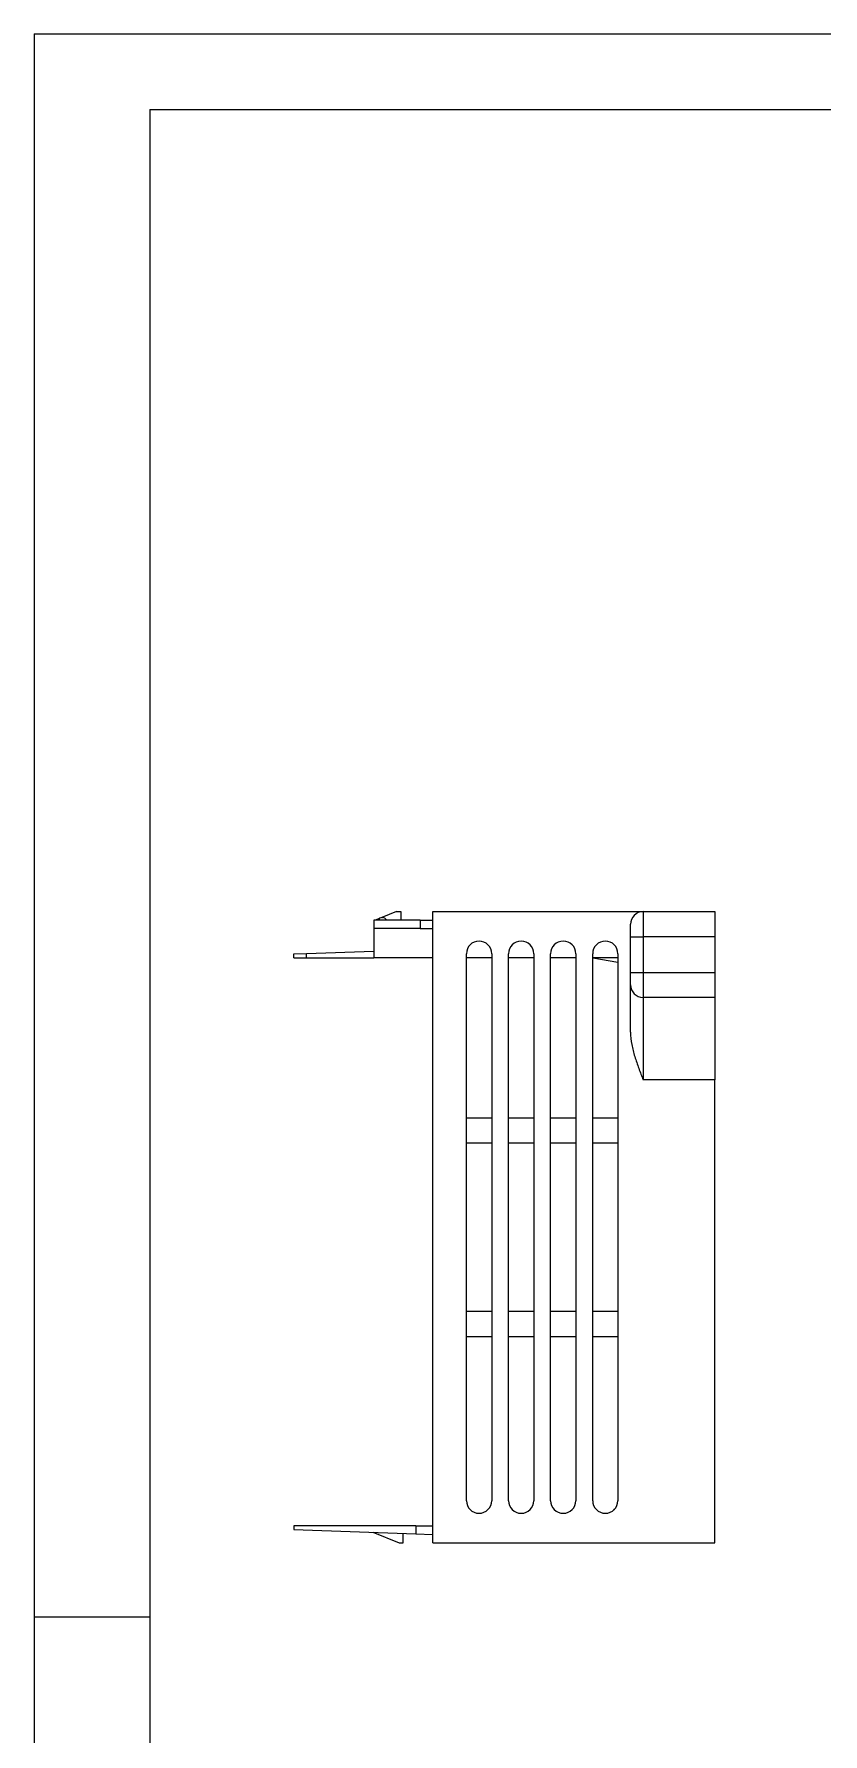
# Model space of a CAD drawing. Header units: inches. Extents: x 3261 to 5228, y 1126 to 1502.
# Drawn here: x 3865.5 to 3959.3, y 1299.9 to 1501.9 of the extents above; entities that cross this region are included whole.
import ezdxf

# ---------------------------------------------------------------- set-up
doc = ezdxf.new("R2010")
doc.units = ezdxf.units.IN
doc.header["$LTSCALE"] = 15

msp = doc.modelspace()

# ---------------------------------------------------------------- linework, layer by layer
for p, q in [((3865.535, 1501.891), (4397.637, 1501.891)), ((3865.535, 1501.891), (3865.535, 1125.657)), ((3879.303, 1492.933), (4388.679, 1492.933)), ((3879.303, 1492.933), (3879.303, 1134.615)), ((3879.303, 1313.774), (3865.535, 1313.774))]:
    msp.add_line(p, q)
at = {"color": 7, "linetype": 'Continuous', "lineweight": 15}
for p, q in [((3905.918, 1396.595), (3905.918, 1395.595)), ((3911.418, 1396.595), (3905.918, 1396.595)), ((3906.538, 1396.763), (3906.118, 1396.595)), ((3908.618, 1397.595), (3906.868, 1396.895)), ((3906.876, 1396.895), (3906.96, 1396.895)), ((3908.618, 1397.595), (3909.118, 1397.595)), ((3909.118, 1397.595), (3909.118, 1396.595)), ((3911.418, 1396.595), (3911.418, 1395.595)), ((3911.418, 1396.595), (3912.918, 1396.595)), ((3912.918, 1322.595), (3912.918, 1397.595)), ((3912.918, 1397.595), (3937.918, 1397.595)), ((3936.418, 1394.595), (3936.418, 1396.095)), ((3937.918, 1397.595), (3937.918, 1394.595)), ((3937.918, 1397.595), (3946.418, 1397.595)), ((3946.418, 1397.595), (3946.418, 1394.595)), ((3911.418, 1395.595), (3905.918, 1395.595)), ((3905.918, 1395.595), (3905.918, 1392.095)), ((3911.418, 1395.595), (3912.918, 1395.595)), ((3936.418, 1394.595), (3937.918, 1394.595)), ((3936.418, 1390.352), (3936.418, 1394.595)), ((3946.418, 1394.595), (3937.918, 1394.595)), ((3937.918, 1394.595), (3937.918, 1390.352)), ((3946.418, 1394.595), (3946.418, 1390.352)), ((3896.418, 1392.569), (3897.918, 1392.621)), ((3896.418, 1392.095), (3896.418, 1392.569)), ((3896.418, 1392.095), (3897.918, 1392.095)), ((3897.918, 1392.621), (3905.918, 1392.901)), ((3897.918, 1392.095), (3897.918, 1392.621)), ((3897.918, 1392.095), (3905.918, 1392.095)), ((3912.918, 1392.095), (3905.918, 1392.095)), ((3916.918, 1327.595), (3916.918, 1392.595)), ((3919.918, 1392.095), (3916.918, 1392.095)), ((3919.918, 1392.595), (3919.918, 1327.595)), ((3921.918, 1327.595), (3921.918, 1392.595)), ((3924.918, 1392.095), (3921.918, 1392.095)), ((3924.918, 1392.595), (3924.918, 1327.595)), ((3926.918, 1327.595), (3926.918, 1392.595)), ((3929.918, 1392.095), (3926.918, 1392.095)), ((3929.918, 1392.595), (3929.918, 1327.595)), ((3931.918, 1327.595), (3931.918, 1392.595)), ((3934.918, 1392.095), (3931.918, 1392.095)), ((3931.918, 1392.095), (3934.918, 1391.595)), ((3934.918, 1392.595), (3934.918, 1327.595)), ((3936.418, 1388.88), (3936.418, 1390.352)), ((3936.418, 1390.352), (3937.918, 1390.352)), ((3937.918, 1390.352), (3946.418, 1390.352)), ((3937.918, 1390.352), (3937.918, 1387.408)), ((3946.418, 1390.352), (3946.418, 1387.408)), ((3936.418, 1383.274), (3936.418, 1388.88)), ((3946.418, 1387.408), (3937.918, 1387.408)), ((3937.918, 1387.408), (3937.918, 1377.595)), ((3946.418, 1387.408), (3946.418, 1377.595)), ((3946.418, 1377.595), (3937.918, 1377.595)), ((3946.418, 1322.595), (3946.418, 1377.595)), ((3916.918, 1373.095), (3919.918, 1373.095)), ((3921.918, 1373.095), (3924.918, 1373.095)), ((3926.918, 1373.095), (3929.918, 1373.095)), ((3931.918, 1373.095), (3934.918, 1373.095)), ((3919.918, 1370.095), (3916.918, 1370.095)), ((3924.918, 1370.095), (3921.918, 1370.095)), ((3929.918, 1370.095), (3926.918, 1370.095)), ((3934.918, 1370.095), (3931.918, 1370.095)), ((3919.918, 1350.095), (3916.918, 1350.095)), ((3924.918, 1350.095), (3921.918, 1350.095)), ((3929.918, 1350.095), (3926.918, 1350.095)), ((3934.918, 1350.095), (3931.918, 1350.095)), ((3916.918, 1347.095), (3919.918, 1347.095)), ((3921.918, 1347.095), (3924.918, 1347.095)), ((3926.918, 1347.095), (3929.918, 1347.095)), ((3931.918, 1347.095), (3934.918, 1347.095)), ((3934.418, 1326.595), (3934.418, 1326.477)), ((3934.418, 1326.595), (3934.536, 1326.595)), ((3896.418, 1324.595), (3896.418, 1324.171)), ((3910.918, 1324.595), (3896.418, 1324.595)), ((3896.418, 1324.171), (3910.918, 1323.665)), ((3905.796, 1323.844), (3908.918, 1322.595)), ((3909.418, 1322.595), (3909.418, 1323.717)), ((3910.918, 1324.595), (3910.918, 1323.665)), ((3910.918, 1324.595), (3912.918, 1324.595)), ((3910.918, 1323.665), (3912.918, 1323.595)), ((3908.918, 1322.595), (3909.418, 1322.595)), ((3912.918, 1322.595), (3946.418, 1322.595))]:
    msp.add_line(p, q, dxfattribs=at)
for centre, radius, start, end in [((3906.876, 1396.395), 0.5, 90, 156.42182), ((3906.96, 1396.395), 0.5, 23.57818, 90), ((3937.918, 1396.095), 1.5, 90, 180), ((3918.418, 1392.595), 1.5, 90, 180), ((3918.418, 1392.595), 1.5, 0, 90), ((3923.418, 1392.595), 1.5, 90, 180), ((3923.418, 1392.595), 1.5, 0, 90), ((3928.418, 1392.595), 1.5, 90, 180), ((3928.418, 1392.595), 1.5, 0, 90), ((3933.418, 1392.595), 1.5, 90, 180), ((3933.418, 1392.595), 1.5, 0, 90), ((3937.904, 1388.894), 1.486, 180.5449, 270.53456), ((3918.418, 1327.595), 1.5, 180, 270), ((3918.418, 1327.595), 1.5, 270, 0), ((3923.418, 1327.595), 1.5, 180, 270), ((3923.418, 1327.595), 1.5, 270, 0), ((3928.418, 1327.595), 1.5, 180, 270), ((3928.418, 1327.595), 1.5, 270, 0), ((3933.418, 1327.595), 1.5, 180, 270), ((3933.418, 1327.595), 1.5, 270, 0)]:
    msp.add_arc(centre, radius, start, end, dxfattribs=at)
msp.add_open_spline([(3936.418, 1383.274), (3936.418, 1382.777), (3936.476, 1382.29), (3936.655, 1381.326), (3936.778, 1380.849), (3937.063, 1379.904), (3937.223, 1379.439), (3937.477, 1378.745), (3937.564, 1378.515), (3937.74, 1378.054), (3937.83, 1377.823), (3937.918, 1377.595)], degree=3, knots=[0, 0, 0, 0, 0.25, 0.25, 0.5, 0.5, 0.75, 0.75, 0.875, 0.875, 1, 1, 1, 1], dxfattribs=at)

doc.saveas('drawing.dxf')
